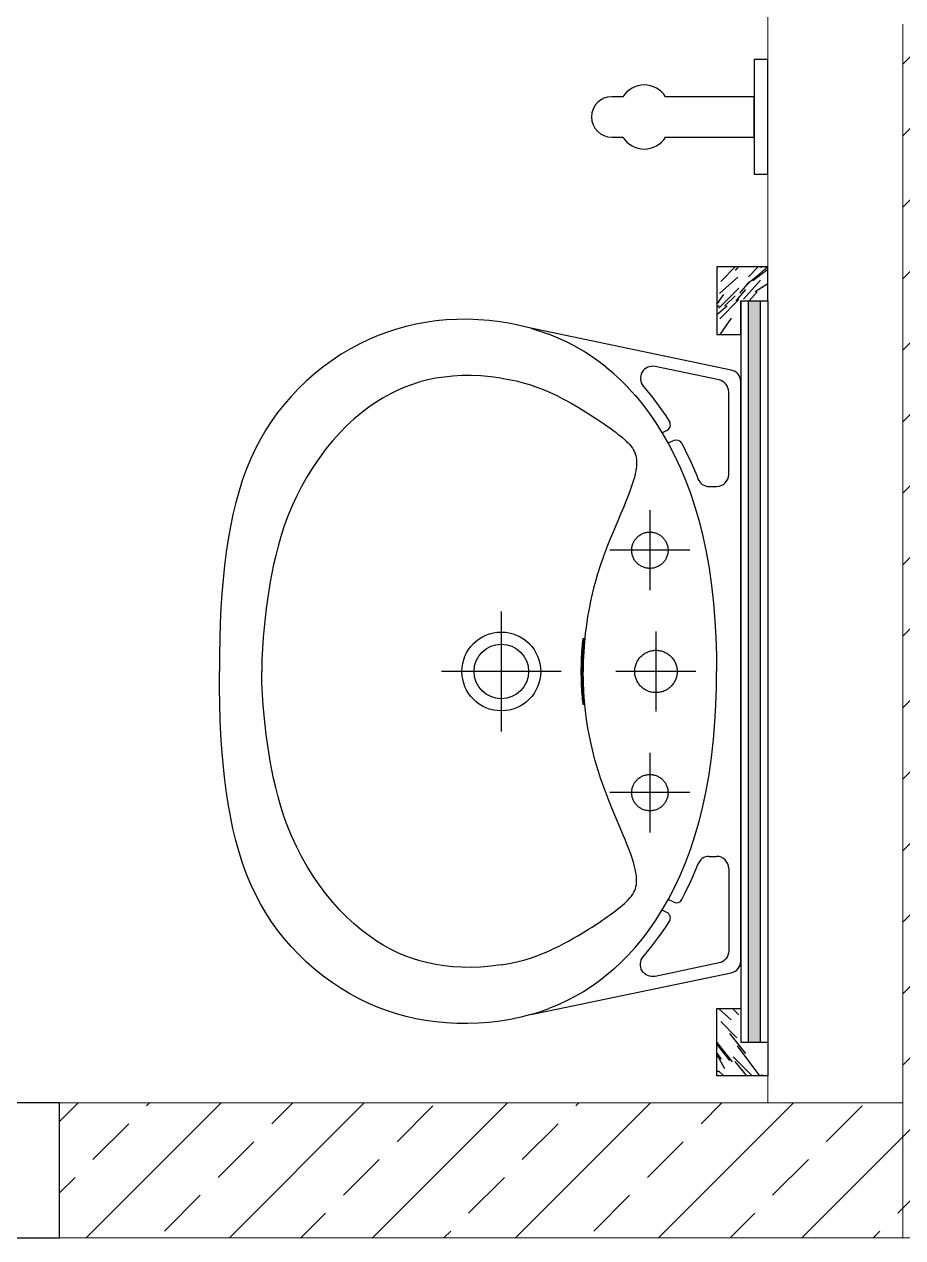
# Model space of a CAD drawing. Header units: millimetres. Extents: x 1255966 to 1543449, y 318653 to 465396.
# Drawn here: x 1396744 to 1397396, y 413789 to 414689 of the extents above; entities that cross this region are included whole.
import ezdxf

# ---------------------------------------------------------------- set-up
doc = ezdxf.new("R2010")
doc.units = ezdxf.units.MM
doc.header["$LTSCALE"] = 500
doc.header["$MEASUREMENT"] = 0
doc.linetypes.add('CENTER', pattern=[2, 1.25, -0.25, 0.25, -0.25])
doc.linetypes.add('HIDDEN', pattern=[0.375, 0.25, -0.125])
doc.layers.get('Defpoints').update_dxf_attribs({"lineweight": 0})
for name, color, linetype in [('AHC-A-FURNITURE', 2, 'Continuous'), ('DOOR', 8, 'Continuous'), ('FIXTURE', 251, 'Continuous')]:
    doc.layers.add(name, color=color, linetype=linetype)
doc.layers.add('CILL', color=8, linetype='Continuous', lineweight=13)
doc.layers.add('Wall', color=2, linetype='Continuous', lineweight=15)
doc.styles.add('simplex', font='simplex.shx')

# ---------------------------------------------------------------- blocks, each defined once
blk = doc.blocks.new('DOOR 750')
at = {"layer": 'DOOR', "ltscale": 100}
for p, q in [((0, 730), (100, 730)), ((0, 675), (0, 730)), ((100, 730), (100, 687))]:
    blk.add_line(p, q, dxfattribs=at)
at = {"layer": 'Defpoints', "ltscale": 100, "style": 'simplex', "width": 0.8}
blk.add_attdef('D750', (284.65, 36.48), '', height=100, dxfattribs=at)
blk = doc.blocks.new('Mirror')
at = {"layer": 'FIXTURE', "ltscale": 0.1}
h = blk.add_hatch(dxfattribs=at)
h.set_pattern_fill('WOOD8', color=250, scale=100, angle=225, style=0, pattern_type=2)
h.set_pattern_definition([(34.6952, (-96117.553, -30402.059), (494.9744524, 353.5538209), [11.1803, -1106.8536]), (45, (-96108.36, -30395.7), (-2e-14, 141.42136), [11, -89]), (63.4349, (-96100.583, -30387.917), (70.710822, 212.131952), [9.4868, -306.7409]), (217.875, (-96096.34, -30379.432), (565.6853303, 424.264217), [8.0623, -798.1635]), (219.8056, (-96102.704, -30384.3815), (777.817169, 636.3964881), [11.0454, -1093.4907]), (239.0362, (-96111.19, -30391.453), (-141.421532, -282.842614), [12.3693, -399.9412]), (54.4623, (-96111.896, -30396.402), (282.8428988, 424.2639918), [6.0828, -602.1935]), (38.6598, (-96108.361, -30391.453), (-636.3961725, -494.9745929), [9.0554, -896.4831]), (230.7106, (-96101.29, -30385.796), (-565.6852912, -707.1068334), [10.0499, -994.9377]), (213.6901, (-96107.654, -30393.574), (353.5532764, 212.132255), [5.099, -504.8029]), (39.8056, (-96123.21, -30409.13), (-777.817169, -636.3964881), [11.0454, -1093.4907]), (33.6901, (-96114.725, -30402.06), (-353.5532764, -212.132255), [10.198, -499.7039]), (45, (-96106.24, -30396.4), (-2e-14, 141.42136), [12, -88]), (65.556, (-96097.754, -30387.917), (212.1324479, 494.9745942), [8.544, -845.8564]), (48.8141, (-96094.219, -30380.139), (919.23833595, 1060.66055824), [15.0333, -1488.2963]), (39.8056, (-96084.319, -30368.825), (-777.817169, -636.3964881), [11.0454, -1093.4907]), (45, (-96075.83, -30361.75), (-2e-14, 141.42136), [11, -89]), (50.1944, (-96138.766, -30424.687), (636.3964881, 777.817169), [11.0454, -1093.4907]), (39.8056, (-96131.695, -30416.201), (-777.817169, -636.3964881), [11.0454, -1093.4907]), (45, (-96140.18, -30423.27), (-2e-14, 141.42136), [6, -94]), (50.1944, (-96135.938, -30419.03), (636.3964881, 777.817169), [11.0454, -1093.4907]), (45, (-96128.87, -30410.54), (-2e-14, 141.42136), [10, -90]), (55.3048, (-96121.796, -30403.473), (-353.5538209, -494.9744524), [11.1803, -1106.8536]), (50.1944, (-96115.432, -30394.281), (636.3964881, 777.817169), [11.0454, -1093.4907]), (39.8056, (-96108.361, -30385.796), (-777.817169, -636.3964881), [11.0454, -1093.4907]), (39.8056, (-96099.876, -30378.725), (-777.817169, -636.3964881), [11.0454, -1093.4907]), (36.8699, (-96091.39, -30371.654), (-494.9746855, -353.5534203), [14.1421, -692.9646]), (45, (-96080.08, -30363.17), (-2e-14, 141.42136), [15, -85]), (32.4712, (-96040.479, -30408.423), (424.2640633, 282.8427632), [9.2195, -912.7349]), (39.2894, (-96032.7, -30403.473), (-707.1068334, -565.6852912), [10.0499, -994.9377]), (53.1301, (-96040.479, -30408.423), (353.5534203, 494.9746855), [7.0711, -700.0357]), (54.4623, (-96036.236, -30402.766), (282.8428988, 424.2639918), [12.1655, -596.1107]), (45, (-96099.88, -30463.58), (-2e-14, 141.42136), [12, -88]), (35.5377, (-96091.39, -30455.092), (-424.2639918, -282.8428988), [6.0828, -602.1935]), (246.8014, (-96086.44, -30451.557), (141.421382, 282.8427255), [5.3852, -533.1313]), (237.9946, (-96088.562, -30456.5064), (494.9749724, 777.8173423), [13.3417, -1320.8247]), (37.875, (-96032.7, -30400.645), (-565.6853303, -424.264217), [8.0623, -798.1635]), (52.125, (-96032.7, -30400.645), (424.264217, 565.6853303), [8.0623, -798.1635]), (45, (-96098.46, -30464.99), (-2e-14, 141.42136), [8, -92]), (239.0362, (-96092.805, -30459.335), (-141.421532, -282.842614), [8.2462, -404.0644]), (41.6335, (-96085.0263, -30447.314), (-1202.0822553, -1060.6593486), [17.0294, -1685.9093]), (42.7094, (-96072.2984, -30436.0003), (-1767.7666618, -1626.34590616), [25.02, -2476.9792]), (48.1798, (-96053.9136, -30419.03), (1131.37151885, 1272.79160828), [18.0278, -1784.7479]), (54.4623, (-96041.893, -30405.595), (282.8428988, 424.2639918), [18.2483, -590.028]), (55.3048, (-96093.512, -30469.9415), (-353.5538209, -494.9744524), [11.1803, -1106.8536]), (60.9454, (-96087.148, -30460.749), (-212.1320511, -353.5533917), [14.5602, -713.4508]), (45, (-96080.08, -30448.02), (-2e-14, 141.42136), [13, -87]), (36.8699, (-96070.884, -30438.829), (-494.9746855, -353.5534203), [14.1421, -692.9646]), (48.5763, (-96059.5705, -30430.3435), (989.9501963, 1131.3702398), [16.0312, -1587.0907]), (36.2538, (-96048.964, -30418.323), (565.6856748, 424.263725), [13.1529, -1302.1417]), (30.9638, (-96038.357, -30410.544), (-282.842614, -141.421532), [12.3693, -399.9412]), (45, (-96027.75, -30404.18), (-2e-14, 141.42136), [7, -93]), (219.8056, (-96085.026, -30447.314), (777.817169, 636.3964881), [22.0907, -1082.4454]), (40.2364, (-96104.825, -30458.628), (-848.5276056, -707.1074468), [24.0832, -1180.0763]), (45, (-96086.44, -30443.07), (-2e-14, 141.42136), [23, -77]), (49.0856, (-96070.177, -30426.808), (848.52842144, 989.9492307), [28.0713, -1375.4955]), (45, (-96051.79, -30405.59), (-2e-14, 141.42136), [25, -75]), (52.125, (-96089.976, -30473.477), (424.264217, 565.6853303), [24.1868, -782.039]), (51.3402, (-96075.127, -30454.385), (494.9745929, 636.3961725), [18.1108, -887.4277]), (42.5104, (-96063.813, -30440.243), (-1626.3468232, -1484.92294044), [23.0217, -2279.1512]), (38.4802, (-96046.8426, -30424.6866), (-2050.60961708, -1626.34561551), [35.2278, -3487.5552]), (48.0128, (-96135.938, -30427.515), (1202.08123859, 1343.50317534), [19.0263, -1883.6035]), (36.8699, (-96123.21, -30413.373), (-494.9746855, -353.5534203), [21.2132, -685.8936]), (42.6141, (-96106.2395, -30400.645), (-1697.05509359, -1555.63617396), [24.0208, -2378.0616]), (55.6197, (-96088.562, -30384.3815), (-636.3954187, -919.2392743), [16.2788, -1611.6032]), (45, (-96079.37, -30370.95), (-2e-14, 141.42136), [20, -80]), (41.8202, (-96144.4233, -30419.03), (-1272.79160828, -1131.37151885), [18.0278, -1784.7479]), (51.009, (-96130.9883, -30407.009), (-636.39613372, -777.81739343), [19.105, -1891.3923]), (51.7098, (-96118.9675, -30392.1597), (-565.68592816, -707.10641908), [17.1172, -1694.607]), (39.2894, (-96108.361, -30378.725), (-707.1068334, -565.6852912), [20.0998, -984.8878]), (32.9052, (-96092.8045, -30365.997), (-777.81783655, -494.9741718), [14.3178, -1417.4643]), (54.4623, (-96080.784, -30358.219), (282.8428988, 424.2639918), [12.1655, -596.1107]), (48.8141, (-96130.988, -30432.465), (919.23833595, 1060.66055824), [15.0333, -1488.2963]), (32.1957, (-96121.0888, -30421.151), (-1131.37122004, -707.10610655), [22.561, -2233.5418]), (45, (-96102, -30409.13), (-2e-14, 141.42136), [25, -75]), (50.4403, (-96084.319, -30391.4526), (-707.10727199, -848.52769078), [21.095, -2088.4073]), (51.7098, (-96070.884, -30375.189), (-565.68592816, -707.10641908), [17.1172, -1694.607]), (45, (-96149.37, -30414.08), (-2e-14, 141.42136), [17, -83]), (53.1301, (-96137.352, -30402.059), (353.5534203, 494.9746855), [28.2843, -678.8225]), (42.6141, (-96120.3817, -30379.4318), (-1697.05509359, -1555.63617396), [24.0208, -2378.0616]), (39.4725, (-96102.704, -30363.1683), (1626.3446845, 1343.50403965), [31.1448, -3083.3375]), (51.8428, (-96085.0263, -30478.4267), (-1060.65956137, -1343.50340493), [25.1794, -2492.7563]), (45, (-96069.47, -30458.63), (-2e-14, 141.42136), [28, -72]), (41.3478, (-96049.671, -30438.8288), (-2333.45154641, -2050.610630195), [47.0956, -4662.4691]), (45, (-96109.78, -30453.68), (-2e-14, 141.42136), [24, -76]), (49.7636, (-96092.8045, -30436.7074), (707.1074468, 848.5276056), [24.0832, -1180.0763]), (43.1524, (-96077.248, -30418.3227), (-2192.03065427, -2050.61009851), [31.0161, -3070.5964]), (42.2737, (-96054.6207, -30397.1095), (-1484.92397976, -1343.5031867), [21.0238, -2081.3558]), (39.8056, (-96121.089, -30442.364), (-777.817169, -636.3964881), [22.0907, -1082.4454]), (45, (-96104.12, -30428.22), (-2e-14, 141.42136), [32, -68]), (46.9092, (-96081.4908, -30405.5947), (1979.89720474, 2121.32198918), [30.0167, -2971.6495]), (48.5763, (-96060.985, -30383.6744), (989.9501963, 1131.3702398), [16.0312, -1587.0907])])
h.paths.add_polyline_path([(0, 300), (0, 275), (-20, 275), (-20, 250), (-37.72, 250), (-37.72, 300)])
blk.add_hatch(color=248, dxfattribs=at).paths.add_polyline_path([(-5.72, -275), (-14.63, -275), (-14.63, 275), (-5.72, 275)])
h = blk.add_hatch(dxfattribs=at)
h.set_pattern_fill('WOOD8', color=250, scale=100, angle=225, style=0, pattern_type=2)
h.set_pattern_definition([(325.3048, (-96117.553, 30401.856), (494.9744524, -353.5538209), [11.1803, -1106.8536]), (315, (-96108.36, 30395.49), (5e-14, -141.42136), [11, -89]), (296.5651, (-96100.583, 30387.713), (70.710822, -212.131952), [9.4868, -306.7409]), (142.125, (-96096.34, 30379.228), (565.6853303, -424.264217), [8.0623, -798.1635]), (140.1944, (-96102.704, 30384.178), (777.817169, -636.3964881), [11.0454, -1093.4907]), (120.9638, (-96111.19, 30391.25), (-141.421532, 282.842614), [12.3693, -399.9412]), (305.5377, (-96111.896, 30396.199), (282.8428988, -424.2639918), [6.0828, -602.1935]), (321.3402, (-96108.361, 30391.249), (-636.3961725, 494.9745929), [9.0554, -896.4831]), (129.2894, (-96101.29, 30385.592), (-565.6852912, 707.1068334), [10.0499, -994.9377]), (146.3099, (-96107.654, 30393.37), (353.5532764, -212.132255), [5.099, -504.8029]), (320.1944, (-96123.21, 30408.927), (-777.817169, 636.3964881), [11.0454, -1093.4907]), (326.3099, (-96114.725, 30401.856), (-353.5532764, 212.132255), [10.198, -499.7039]), (315, (-96106.24, 30396.2), (5e-14, -141.42136), [12, -88]), (294.444, (-96097.754, 30387.713), (212.1324479, -494.9745942), [8.544, -845.8564]), (311.1859, (-96094.219, 30379.935), (919.23833595, -1060.66055824), [15.0333, -1488.2963]), (320.1944, (-96084.319, 30368.622), (-777.817169, 636.3964881), [11.0454, -1093.4907]), (315, (-96075.83, 30361.55), (5e-14, -141.42136), [11, -89]), (309.8056, (-96138.766, 30424.483), (636.3964881, -777.817169), [11.0454, -1093.4907]), (320.1944, (-96131.695, 30415.998), (-777.817169, 636.3964881), [11.0454, -1093.4907]), (315, (-96140.18, 30423.07), (5e-14, -141.42136), [6, -94]), (309.8056, (-96135.938, 30418.826), (636.3964881, -777.817169), [11.0454, -1093.4907]), (315, (-96128.87, 30410.34), (5e-14, -141.42136), [10, -90]), (304.6952, (-96121.796, 30403.27), (-353.5538209, 494.9744524), [11.1803, -1106.8536]), (309.8056, (-96115.432, 30394.077), (636.3964881, -777.817169), [11.0454, -1093.4907]), (320.1944, (-96108.361, 30385.592), (-777.817169, 636.3964881), [11.0454, -1093.4907]), (320.1944, (-96099.876, 30378.521), (-777.817169, 636.3964881), [11.0454, -1093.4907]), (323.1301, (-96091.39, 30371.45), (-494.9746855, 353.5534203), [14.1421, -692.9646]), (315, (-96080.08, 30362.96), (5e-14, -141.42136), [15, -85]), (327.5288, (-96040.479, 30408.22), (424.2640633, -282.8427632), [9.2195, -912.7349]), (320.7106, (-96032.7, 30403.27), (-707.1068334, 565.6852912), [10.0499, -994.9377]), (306.8699, (-96040.479, 30408.22), (353.5534203, -494.9746855), [7.0711, -700.0357]), (305.5377, (-96036.236, 30402.563), (282.8428988, -424.2639918), [12.1655, -596.1107]), (315, (-96099.88, 30463.37), (5e-14, -141.42136), [12, -88]), (324.4623, (-96091.39, 30454.889), (-424.2639918, 282.8428988), [6.0828, -602.1935]), (113.1986, (-96086.44, 30451.353), (141.421382, -282.8427255), [5.3852, -533.1313]), (122.0054, (-96088.562, 30456.303), (494.9749724, -777.8173423), [13.3417, -1320.8247]), (322.125, (-96032.7, 30400.441), (-565.6853303, 424.264217), [8.0623, -798.1635]), (307.875, (-96032.7, 30400.441), (424.264217, -565.6853303), [8.0623, -798.1635]), (315, (-96098.46, 30464.79), (5e-14, -141.42136), [8, -92]), (120.9638, (-96092.805, 30459.131), (-141.421532, 282.842614), [8.2462, -404.0644]), (318.3665, (-96085.0263, 30447.1104), (-1202.0822553, 1060.6593486), [17.0294, -1685.9093]), (317.2906, (-96072.2984, 30435.7967), (-1767.7666618, 1626.34590616), [25.02, -2476.9792]), (311.8202, (-96053.9136, 30418.826), (1131.37151885, -1272.79160828), [18.0278, -1784.7479]), (305.5377, (-96041.893, 30405.391), (282.8428988, -424.2639918), [18.2483, -590.028]), (304.6952, (-96093.512, 30469.738), (-353.5538209, 494.9744524), [11.1803, -1106.8536]), (299.0546, (-96087.148, 30460.545), (-212.1320511, 353.5533917), [14.5602, -713.4508]), (315, (-96080.08, 30447.82), (5e-14, -141.42136), [13, -87]), (323.1301, (-96070.884, 30438.625), (-494.9746855, 353.5534203), [14.1421, -692.9646]), (311.4237, (-96059.5705, 30430.14), (989.9501963, -1131.3702398), [16.0312, -1587.0907]), (323.7462, (-96048.964, 30418.119), (565.6856748, -424.263725), [13.1529, -1302.1417]), (329.0362, (-96038.357, 30410.34), (-282.842614, 141.421532), [12.3693, -399.9412]), (315, (-96027.75, 30403.98), (5e-14, -141.42136), [7, -93]), (140.1944, (-96085.026, 30447.11), (777.817169, -636.3964881), [22.0907, -1082.4454]), (319.7636, (-96104.825, 30458.424), (-848.5276056, 707.1074468), [24.0832, -1180.0763]), (315, (-96086.44, 30442.87), (5e-14, -141.42136), [23, -77]), (310.9144, (-96070.177, 30426.604), (848.52842144, -989.9492307), [28.0713, -1375.4955]), (315, (-96051.79, 30405.39), (5e-14, -141.42136), [25, -75]), (307.875, (-96089.976, 30473.273), (424.264217, -565.6853303), [24.1868, -782.039]), (308.6598, (-96075.127, 30454.181), (494.9745929, -636.3961725), [18.1108, -887.4277]), (317.4896, (-96063.813, 30440.0394), (-1626.3468232, 1484.92294044), [23.0217, -2279.1512]), (321.5198, (-96046.8426, 30424.483), (-2050.60961708, 1626.34561551), [35.2278, -3487.5552]), (311.9872, (-96135.938, 30427.3114), (1202.08123859, -1343.50317534), [19.0263, -1883.6035]), (323.1301, (-96123.21, 30413.17), (-494.9746855, 353.5534203), [21.2132, -685.8936]), (317.3859, (-96106.2395, 30400.4414), (-1697.05509359, 1555.63617396), [24.0208, -2378.0616]), (304.3803, (-96088.562, 30384.178), (-636.3954187, 919.2392743), [16.2788, -1611.6032]), (315, (-96079.37, 30370.74), (5e-14, -141.42136), [20, -80]), (318.1798, (-96144.4233, 30418.826), (-1272.79160828, 1131.37151885), [18.0278, -1784.7479]), (308.991, (-96130.9883, 30406.8053), (-636.39613372, 777.81739343), [19.105, -1891.3923]), (308.2902, (-96118.9675, 30391.956), (-565.68592816, 707.10641908), [17.1172, -1694.607]), (320.7106, (-96108.361, 30378.521), (-707.1068334, 565.6852912), [20.0998, -984.8878]), (327.0948, (-96092.8045, 30365.793), (-777.81783655, 494.9741718), [14.3178, -1417.4643]), (305.5377, (-96080.784, 30358.015), (282.8428988, -424.2639918), [12.1655, -596.1107]), (311.1859, (-96130.988, 30432.261), (919.23833595, -1060.66055824), [15.0333, -1488.2963]), (327.8043, (-96121.0888, 30420.9475), (-1131.37122004, 707.10610655), [22.561, -2233.5418]), (315, (-96102, 30408.93), (5e-14, -141.42136), [25, -75]), (309.5597, (-96084.319, 30391.249), (-707.10727199, 848.52769078), [21.095, -2088.4073]), (308.2902, (-96070.884, 30374.9855), (-565.68592816, 707.10641908), [17.1172, -1694.607]), (315, (-96149.37, 30413.88), (5e-14, -141.42136), [17, -83]), (306.8699, (-96137.352, 30401.856), (353.5534203, -494.9746855), [28.2843, -678.8225]), (317.3859, (-96120.3817, 30379.228), (-1697.05509359, 1555.63617396), [24.0208, -2378.0616]), (320.5275, (-96102.704, 30362.9647), (1626.3446845, -1343.50403965), [31.1448, -3083.3375]), (308.1572, (-96085.0263, 30478.223), (-1060.65956137, 1343.50340493), [25.1794, -2492.7563]), (315, (-96069.47, 30458.42), (5e-14, -141.42136), [28, -72]), (318.6522, (-96049.671, 30438.6251), (-2333.45154641, 2050.610630195), [47.0956, -4662.4691]), (315, (-96109.78, 30453.47), (5e-14, -141.42136), [24, -76]), (310.2364, (-96092.8045, 30436.504), (707.1074468, -848.5276056), [24.0832, -1180.0763]), (316.8476, (-96077.248, 30418.119), (-2192.03065427, 2050.61009851), [31.0161, -3070.5964]), (317.7263, (-96054.6207, 30396.906), (-1484.92397976, 1343.5031867), [21.0238, -2081.3558]), (320.1944, (-96121.089, 30442.161), (-777.817169, 636.3964881), [22.0907, -1082.4454]), (315, (-96104.12, 30428.02), (5e-14, -141.42136), [32, -68]), (313.0908, (-96081.4908, 30405.391), (1979.89720474, -2121.32198918), [30.0167, -2971.6495]), (311.4237, (-96060.985, 30383.471), (989.9501963, -1131.3702398), [16.0312, -1587.0907])])
h.paths.add_polyline_path([(0, -275.2), (0, -300), (-37.72, -300), (-37.72, -250.2), (-20, -250.2), (-20, -275.2)])
for p, q in [((-20, 275), (0, 275)), ((-20, 275), (0, 275)), ((-20, 275), (-20, -275)), ((-14.63, 275), (-14.63, -275)), ((-5.72, 275), (-5.72, -275)), ((0, 275), (0, -275))]:
    blk.add_line(p, q, dxfattribs=at)
for points in [[(0, 275), (0, 300), (-37.72, 300), (-37.72, 250), (-20, 250), (-20, 275), (0, 275)], [(0, -275), (0, -300), (-37.72, -300), (-37.72, -250), (-20, -250), (-20, -275), (0, -275)]]:
    blk.add_lwpolyline(points, dxfattribs=at)
blk = doc.blocks.new('A$C47956C4E')
at = {"layer": 'FIXTURE', "elevation": 0}
blk.add_lwpolyline([(257.5, 0), (257.5, -10.12), (342.5, -10.12), (342.5, 0)], close=True, dxfattribs=at)
blk.add_lwpolyline([(285, -10.12), (285, -75.78, 0.555705), (285, -107.39), (285, -115.71, 1), (315, -115.71), (315, -107.39, 0.555705), (315, -75.78), (315, -10.12), (285, -10.12)], format="xyb", close=True, dxfattribs=at)
blk = doc.blocks.new('MICHELANGELO PLAN')
at = {"layer": 'FIXTURE'}
for p, q in [((-223.54, 190.12), (-254.52, 41.58)), ((214.74, 197.28), (-214.74, 197.28)), ((254.52, 41.58), (223.54, 190.12)), ((-137.15, 173.86), (-137.15, 179.3)), ((-100.23, 169.13), (-88.61, 171.6)), ((-88.61, 171.6), (-76.53, 173.74)), ((-76.53, 173.74), (-63.77, 175.53)), ((76.53, 173.74), (63.77, 175.53)), ((88.61, 171.6), (76.53, 173.74)), ((100.23, 169.13), (88.61, 171.6)), ((137.15, 173.86), (137.15, 179.3)), ((-154.95, 160.5), (-145.24, 164.59)), ((-145.24, 164.59), (-142.98, 165.44)), ((-111.36, 166.35), (-100.23, 169.13)), ((111.36, 166.35), (100.23, 169.13)), ((145.24, 164.59), (142.98, 165.44)), ((154.95, 160.5), (145.24, 164.59)), ((-169.22, 153.53), (-164.24, 156.11)), ((-164.24, 156.11), (-154.95, 160.5)), ((164.24, 156.11), (154.95, 160.5)), ((169.22, 153.53), (164.24, 156.11)), ((-189.54, 141.62), (-185.19, 144.37)), ((-171.21, 147.61), (-169.2, 143.39)), ((171.21, 147.61), (169.2, 143.39)), ((189.54, 141.62), (185.19, 144.37)), ((-184.45, 134.22), (-176.83, 139.02)), ((-178.73, 142.5), (-177.02, 138.9)), ((184.45, 134.22), (176.83, 139.02)), ((178.73, 142.5), (177.02, 138.9)), ((-210.43, 113.76), (-204.45, 119.16)), ((210.43, 113.76), (204.45, 119.16)), ((-220.78, 103.12), (-215.71, 108.58)), ((-215.73, 108.54), (-210.27, 113.92)), ((-122.14, 110.44), (-116.56, 108.1)), ((215.73, 108.54), (210.27, 113.92)), ((220.78, 103.12), (215.71, 108.58)), ((-220.7, 103.21), (-225.51, 97.55)), ((220.7, 103.21), (225.51, 97.55)), ((-229.7, 92.15), (-233.8, 86.35)), ((-229.91, 91.88), (-229.91, 91.88)), ((-225.36, 97.74), (-229.7, 92.15)), ((-229.7, 92.15), (-229.7, 92.15)), ((225.36, 97.74), (229.7, 92.15)), ((229.7, 92.15), (233.8, 86.35)), ((229.7, 92.15), (229.7, 92.15)), ((229.91, 91.88), (229.91, 91.88)), ((-241.15, 74.28), (-244.38, 68.05)), ((-19.33, 79.84), (-19.95, 79.9)), ((-19.33, 79.84), (-19.33, 80.43)), ((0, 79.01), (-2.09, 79.02)), ((2.09, 79.02), (0, 79.01)), ((19.33, 79.84), (19.33, 80.43)), ((241.15, 74.28), (244.38, 68.05)), ((-244.38, 68.05), (-247.29, 61.77)), ((244.38, 68.05), (247.29, 61.77)), ((-252.45, 48.32), (-250.1, 54.93)), ((-247.29, 61.77), (-250.1, 54.93)), ((247.29, 61.77), (250.1, 54.93)), ((252.45, 48.32), (250.1, 54.93)), ((-254.52, 41.58), (-252.45, 48.32)), ((254.52, 41.58), (252.45, 48.32))]:
    blk.add_line(p, q, dxfattribs=at)
at = {"layer": 'FIXTURE', "linetype": 'CENTER', "ltscale": 10}
for p, q in [((0, 163.96), (0, 104.74)), ((-89.9, 159.47), (-89.9, 100.24)), ((89.9, 159.47), (89.9, 100.24)), ((-119.51, 129.85), (-60.29, 129.85)), ((-29.61, 134.35), (29.61, 134.35)), ((60.29, 129.85), (119.51, 129.85)), ((0, 64.15), (0, -24.69)), ((-44.42, 19.73), (44.42, 19.73))]:
    blk.add_line(p, q, dxfattribs=at)
at = {"layer": 'FIXTURE'}
for points in [[(-146.14, 188.29), (-207.43, 188.29, 0.355211), (-216.23, 181.13), (-226.13, 133.66, 0.709657), (-211.59, 124.9), (-203.83, 131.34), (-196.85, 136.59), (-189.54, 141.62)], [(146.14, 188.29), (207.43, 188.29, -0.355211), (216.23, 181.13), (226.13, 133.66, -0.709657), (211.59, 124.9), (203.83, 131.34), (196.85, 136.59), (189.54, 141.62)]]:
    blk.add_lwpolyline(points, format="xyb", dxfattribs=at)
for points in [[(-63.77, 175.53), (-50.55, 176.98), (-37.49, 178.09), (-24.82, 178.84), (-12.32, 179.24), (0, 179.3)], [(63.77, 175.53), (50.55, 176.98), (37.49, 178.09), (24.82, 178.84), (12.32, 179.24), (0, 179.3)], [(-176.83, 139.02), (-168.77, 143.63), (-160.25, 148.06), (-151.29, 152.29), (-141.91, 156.24), (-132.16, 159.9), (-122, 163.28), (-111.36, 166.35)], [(176.83, 139.02), (168.77, 143.63), (160.25, 148.06), (151.29, 152.29), (141.91, 156.24), (132.16, 159.9), (122, 163.28), (111.36, 166.35)], [(-204.82, 118.84), (-198.26, 124.28), (-191.6, 129.29), (-184.45, 134.22)], [(204.82, 118.84), (198.26, 124.28), (191.6, 129.29), (184.45, 134.22)], [(-217.57, 19.73), (-216.59, 25.41), (-215.46, 30.76), (-214.18, 35.82), (-212.76, 40.64), (-211.21, 45.25), (-209.56, 49.63), (-207.85, 53.74), (-206.1, 57.62), (-204.3, 61.34), (-202.5, 64.89), (-200.73, 68.21), (-198.96, 71.41), (-197.22, 74.47), (-195.51, 77.38), (-193.83, 80.18), (-192.17, 82.87), (-190.55, 85.43), (-188.96, 87.91), (-187.4, 90.29), (-185.88, 92.58), (-184.39, 94.77), (-182.94, 96.88), (-181.54, 98.89), (-180.14, 100.84), (-178.74, 102.71), (-177.38, 104.5), (-176.04, 106.21), (-174.73, 107.87), (-173.44, 109.46), (-172.15, 110.96), (-170.84, 112.38), (-169.52, 113.7), (-168.21, 114.9), (-166.88, 115.97), (-165.54, 116.91), (-164.2, 117.71), (-162.85, 118.39), (-161.47, 118.95), (-160.07, 119.39), (-158.63, 119.71), (-157.15, 119.92), (-155.61, 120.03), (-154, 120.03), (-152.33, 119.92), (-150.59, 119.73), (-148.79, 119.44), (-146.93, 119.07), (-145.02, 118.61), (-143.04, 118.09), (-141.02, 117.49), (-138.92, 116.83), (-136.76, 116.1), (-134.52, 115.3), (-132.21, 114.45), (-129.82, 113.53), (-127.35, 112.56), (-124.79, 111.52), (-122.14, 110.44)], [(217.57, 19.73), (216.55, 25.61), (215.37, 31.14), (214.03, 36.37), (212.54, 41.34), (210.91, 46.07), (209.18, 50.57), (207.39, 54.79), (205.57, 58.75), (203.7, 62.55), (201.83, 66.16), (200, 69.54), (198.18, 72.79), (196.38, 75.9), (194.63, 78.85), (192.9, 81.68), (191.2, 84.41), (189.54, 87.01), (187.92, 89.51), (186.33, 91.92), (184.77, 94.21), (183.25, 96.43), (181.78, 98.54), (180.34, 100.55), (178.92, 102.5), (177.49, 104.38), (176.1, 106.16), (174.73, 107.86), (173.39, 109.5), (172.05, 111.07), (170.7, 112.53), (169.34, 113.88), (167.96, 115.1), (166.58, 116.19), (165.2, 117.13), (163.8, 117.93), (162.38, 118.6), (160.95, 119.13), (159.49, 119.53), (157.98, 119.82), (156.41, 119.98), (154.79, 120.04), (153.08, 119.98), (151.31, 119.82), (149.46, 119.55), (147.55, 119.2), (145.59, 118.75), (143.57, 118.23), (141.48, 117.63), (139.31, 116.96), (137.08, 116.21), (134.77, 115.4), (132.38, 114.51), (129.91, 113.57), (127.35, 112.56), (124.7, 111.48), (121.95, 110.35), (106.53, 103.89)], [(-116.56, 108.1), (-110.55, 105.57), (-104.07, 102.87)], [(-104.07, 102.87), (-100.64, 101.46), (-97.07, 100.02), (-93.36, 98.56), (-89.5, 97.08), (-85.47, 95.58), (-83.89, 95.01)], [(106.53, 103.89), (103.07, 102.46), (99.47, 100.99), (95.72, 99.48), (91.81, 97.96), (87.73, 96.41), (83.89, 95.01)], [(-83.89, 95.01), (-81.28, 94.09), (-76.92, 92.61), (-74.27, 91.75)], [(-74.27, 91.75), (-72.36, 91.15), (-67.61, 89.74), (-62.66, 88.39), (-57.5, 87.1), (-52.12, 85.89), (-46.51, 84.76), (-40.67, 83.73), (-34.57, 82.8), (-28.23, 82), (-21.61, 81.34), (-14.69, 80.84), (-7.48, 80.52), (0, 80.41)], [(74.27, 91.75), (69.57, 90.31), (64.52, 88.89), (59.24, 87.52), (53.74, 86.24), (47.99, 85.04), (41.99, 83.95), (35.72, 82.97), (29.19, 82.11), (22.36, 81.41), (15.21, 80.87), (7.75, 80.53), (0, 80.41)], [(83.89, 95.01), (79.04, 93.32), (74.27, 91.75)], [(-233.8, 86.35), (-237.5, 80.59), (-241.15, 74.28)], [(233.8, 86.35), (237.5, 80.59), (241.15, 74.28)], [(-24.72, 80.67), (-24.72, 80.68), (-24.67, 80.71), (-24.54, 80.73), (-24.33, 80.74), (-24.06, 80.74), (-23.71, 80.73), (-23.31, 80.71), (-22.84, 80.69), (-22.33, 80.66)], [(-19.95, 79.9), (-20.55, 79.96), (-21.14, 80.02), (-21.71, 80.09), (-22.24, 80.16), (-22.73, 80.23), (-23.18, 80.3), (-23.58, 80.37), (-23.92, 80.43), (-24.21, 80.49), (-24.44, 80.55), (-24.61, 80.6), (-24.7, 80.64), (-24.72, 80.67)], [(-22.33, 80.66), (-21.19, 80.58), (-20.58, 80.53), (-19.96, 80.48), (-19.33, 80.43)], [(-19.33, 80.43), (-17.14, 80.26), (-14.97, 80.11), (-12.8, 79.98), (-10.64, 79.87), (-8.49, 79.78), (-6.35, 79.72), (-4.23, 79.67), (-2.11, 79.64), (0, 79.63)], [(-2.09, 79.02), (-4.2, 79.05), (-6.32, 79.1), (-8.45, 79.18), (-10.6, 79.27), (-12.77, 79.38), (-14.94, 79.51), (-17.13, 79.67), (-19.33, 79.84)], [(0, 79.63), (2.11, 79.64), (4.23, 79.67), (6.35, 79.72), (8.49, 79.78), (10.64, 79.87), (12.8, 79.98), (14.96, 80.11), (17.14, 80.26), (19.33, 80.43)], [(19.33, 79.84), (17.13, 79.67), (14.94, 79.51), (12.77, 79.38), (10.6, 79.27), (8.46, 79.18), (6.32, 79.1), (4.2, 79.05), (2.09, 79.02)], [(24.72, 80.67), (24.7, 80.64), (24.6, 80.6), (24.44, 80.55), (24.22, 80.49), (23.93, 80.43), (23.58, 80.37), (23.18, 80.3), (22.73, 80.23), (22.24, 80.16), (21.71, 80.09), (21.15, 80.03), (20.56, 79.96), (19.95, 79.9), (19.33, 79.84)], [(19.33, 80.43), (19.96, 80.48), (20.59, 80.53)], [(20.59, 80.53), (21.79, 80.62), (22.35, 80.66), (22.86, 80.69), (23.32, 80.71), (23.73, 80.73), (24.07, 80.74), (24.34, 80.74), (24.54, 80.73), (24.67, 80.71), (24.72, 80.68), (24.72, 80.67)], [(-254.52, 41.58), (-256.44, 34.17), (-258.05, 26.56), (-259.33, 18.79), (-260.29, 10.84), (-260.91, 2.79), (-261.17, -5.25), (-261.09, -13.24), (-260.67, -21.15), (-259.93, -28.9), (-258.88, -36.39), (-257.54, -43.68), (-255.9, -50.85), (-253.97, -57.87), (-251.74, -64.73), (-249.18, -71.57), (-246.25, -78.43), (-242.96, -85.26), (-239.3, -92.06), (-235.21, -98.9), (-230.71, -105.69), (-225.91, -112.27), (-220.81, -118.65), (-215.4, -124.82), (-209.8, -130.65), (-204.05, -136.11), (-198.11, -141.24), (-191.97, -146.07), (-185.65, -150.59), (-179.13, -154.81), (-172.35, -158.78), (-165.28, -162.49), (-157.95, -165.94), (-150.29, -169.13), (-142.3, -172.06), (-133.99, -174.72), (-125.39, -177.12), (-116.53, -179.25), (-107.4, -181.14), (-98, -182.8), (-88.36, -184.24), (-78.47, -185.48), (-68.26, -186.53), (-57.76, -187.4), (-46.96, -188.09), (-35.79, -188.63), (-24.21, -189), (-12.28, -189.22), (0, -189.29)], [(254.52, 41.58), (256.44, 34.17), (258.05, 26.56), (259.33, 18.79), (260.29, 10.84), (260.91, 2.79), (261.17, -5.25), (261.09, -13.24), (260.67, -21.15), (259.93, -28.9), (258.88, -36.39), (257.54, -43.68), (255.9, -50.85), (253.97, -57.87), (251.74, -64.73), (249.18, -71.57), (246.25, -78.43), (242.96, -85.26), (239.3, -92.06), (235.21, -98.9), (230.71, -105.69), (225.91, -112.27), (220.81, -118.65), (215.4, -124.82), (209.8, -130.65), (204.05, -136.11), (198.11, -141.24), (191.97, -146.07), (185.65, -150.59), (179.13, -154.81), (172.35, -158.78), (165.28, -162.49), (157.95, -165.94), (150.29, -169.13), (142.3, -172.06), (133.99, -174.72), (125.39, -177.12), (116.53, -179.25), (107.4, -181.14), (98, -182.8), (88.36, -184.24), (78.47, -185.48), (68.26, -186.53), (57.76, -187.4), (46.96, -188.09), (35.79, -188.63), (24.21, -189), (12.28, -189.22), (0, -189.29)], [(-217.57, 19.73), (-218.58, 12.05), (-219.21, 4.6), (-219.49, -2.59), (-219.43, -9.52), (-219.05, -16.18), (-218.37, -22.62), (-217.41, -28.82), (-216.19, -34.79), (-214.69, -40.6), (-212.93, -46.22), (-210.92, -51.67), (-208.59, -57.08), (-205.95, -62.45), (-203.01, -67.76), (-199.68, -73.12), (-195.95, -78.52), (-191.83, -83.93), (-187.29, -89.32), (-182.34, -94.69), (-176.96, -100), (-171.2, -105.19), (-165.05, -110.26), (-158.52, -115.17), (-151.71, -119.84), (-144.6, -124.27), (-137.24, -128.43), (-129.82, -132.21), (-122.31, -135.64), (-114.71, -138.74), (-107.25, -141.43), (-100.04, -143.75), (-92.98, -145.77), (-86.07, -147.53), (-79.4, -149.04), (-72.93, -150.37), (-66.45, -151.56), (-59.95, -152.64), (-53.46, -153.61), (-46.75, -154.52), (-39.8, -155.37), (-32.64, -156.12), (-25.08, -156.79), (-17.08, -157.33), (-8.71, -157.69), (0, -157.82)], [(217.57, 19.73), (218.58, 12.05), (219.21, 4.6), (219.49, -2.59), (219.43, -9.52), (219.05, -16.18), (218.37, -22.62), (217.41, -28.82), (216.19, -34.79), (214.69, -40.6), (212.93, -46.22), (210.92, -51.67), (208.59, -57.08), (205.95, -62.45), (203.01, -67.76), (199.68, -73.12), (195.95, -78.52), (191.83, -83.93), (187.29, -89.32), (182.33, -94.69), (176.96, -100), (171.2, -105.19), (165.05, -110.26), (158.52, -115.17), (151.71, -119.84), (144.6, -124.27), (137.24, -128.43), (129.82, -132.21), (122.31, -135.64), (114.71, -138.74), (107.25, -141.43), (100.04, -143.75), (92.98, -145.77), (86.07, -147.53), (79.4, -149.04), (72.93, -150.37), (66.45, -151.56), (59.95, -152.64), (53.46, -153.61), (46.75, -154.52), (39.8, -155.37), (32.64, -156.12), (25.08, -156.79), (17.08, -157.33), (8.71, -157.69), (0, -157.82)]]:
    blk.add_lwpolyline(points, dxfattribs=at)
at = {"layer": 'FIXTURE', "linetype": 'HIDDEN', "ltscale": 10}
for centre, radius in [((0, 134.35), 15.73), ((-89.9, 129.85), 13.48), ((89.9, 129.85), 13.48)]:
    blk.add_circle(centre, radius, dxfattribs=at)
at = {"layer": 'FIXTURE'}
for radius in [29.22, 20.23]:
    blk.add_circle((0, 19.73), radius, dxfattribs=at)
for centre, radius, start, end in [((-214.74, 188.29), 8.99, 90, 168.22238), ((214.74, 188.29), 8.99, 11.77762, 90), ((-146.14, 179.3), 8.99, 0, 90), ((146.14, 179.3), 8.99, 90, 180), ((-146.14, 173.86), 8.99, 290.5575, 0), ((146.14, 173.86), 8.99, 180, 249.4425), ((-167.15, 149.54), 4.49, 117.43729, 205.49115), ((167.15, 149.54), 4.49, 334.50885, 62.56271), ((-182.79, 140.57), 4.49, 25.49115, 122.25419), ((182.79, 140.57), 4.49, 57.74581, 154.50885)]:
    blk.add_arc(centre, radius, start, end, dxfattribs=at)

msp = doc.modelspace()

# ---------------------------------------------------------------- hatches: boundary and pattern name
at = {"layer": 'AHC-A-FURNITURE', "ltscale": 50, "true_color": 0xff0000}
h = msp.add_hatch(dxfattribs=at)
h.set_pattern_fill('ANSI31', color=1, scale=300)
h.set_pattern_definition([(45, (1157523.658, 750672.71), (-26.5165043, 26.5165043), [])])
h.paths.add_polyline_path([(1397625.63, 416088.87), (1397395.63, 416088.87), (1397395.63, 415238.87), (1397625.63, 415238.87)])
h.paths.add_polyline_path([(1397625.63, 414688.87), (1397395.63, 414688.87), (1397395.63, 413788.87), (1397625.63, 413788.87)])
at = {"layer": 'AHC-A-FURNITURE', "ltscale": 50, "true_color": 0x5b5b5b}
h = msp.add_hatch(dxfattribs=at)
h.set_pattern_fill('ANSI33', color=251, scale=300)
h.set_pattern_definition([(45, (1157523.66, 750672.71), (-53.033009, 53.033009), []), (45, (1157576.69, 750672.71), (-53.033009, 53.033009), [37.5, -18.75])])
h.paths.add_polyline_path([(1397395.63, 413888.87), (1396770.63, 413888.87), (1396770.63, 413788.87), (1397395.63, 413788.87)])

# ---------------------------------------------------------------- linework, layer by layer
at = {"layer": 'CILL'}
msp.add_line((1397295.63, 415278.87, 0), (1397295.63, 413888.87, 0), dxfattribs=at)
at = {"layer": 'Wall'}
for p, q in [((1397395.63, 413788.87, 0), (1397395.63, 414688.87)), ((1396770.63, 413888.87), (1397395.63, 413888.87, 0)), ((1396770.63, 413788.87), (1396770.63, 413888.87)), ((1396770.63, 413788.87), (1397625.63, 413788.87))]:
    msp.add_line(p, q, dxfattribs=at)

# ---------------------------------------------------------------- block references
at = {"layer": 'DOOR', "xscale": -1, "rotation": 270}
msp.add_blockref('DOOR 750', (1396040.63, 413788.87), dxfattribs=at)
at = {"layer": 'FIXTURE', "extrusion": (0, 0, -1), "xscale": -1, "zscale": -1, "rotation": 90}
msp.add_blockref('A$C47956C4E', (-1397295.63, 414920.14), dxfattribs=at)
at = {"layer": 'FIXTURE', "extrusion": (0, 0, -1), "xscale": -1, "zscale": -1}
msp.add_blockref('Mirror', (-1397295.63, 414208.87, 0), dxfattribs=at)
at = {"layer": 'FIXTURE', "xscale": 0.9999980000000016, "yscale": 0.9999980000000016, "zscale": 0.9999980000000016, "rotation": 270}
msp.add_blockref('MICHELANGELO PLAN', (1397078.35, 414208.87, 0), dxfattribs=at)

doc.saveas('drawing.dxf')
